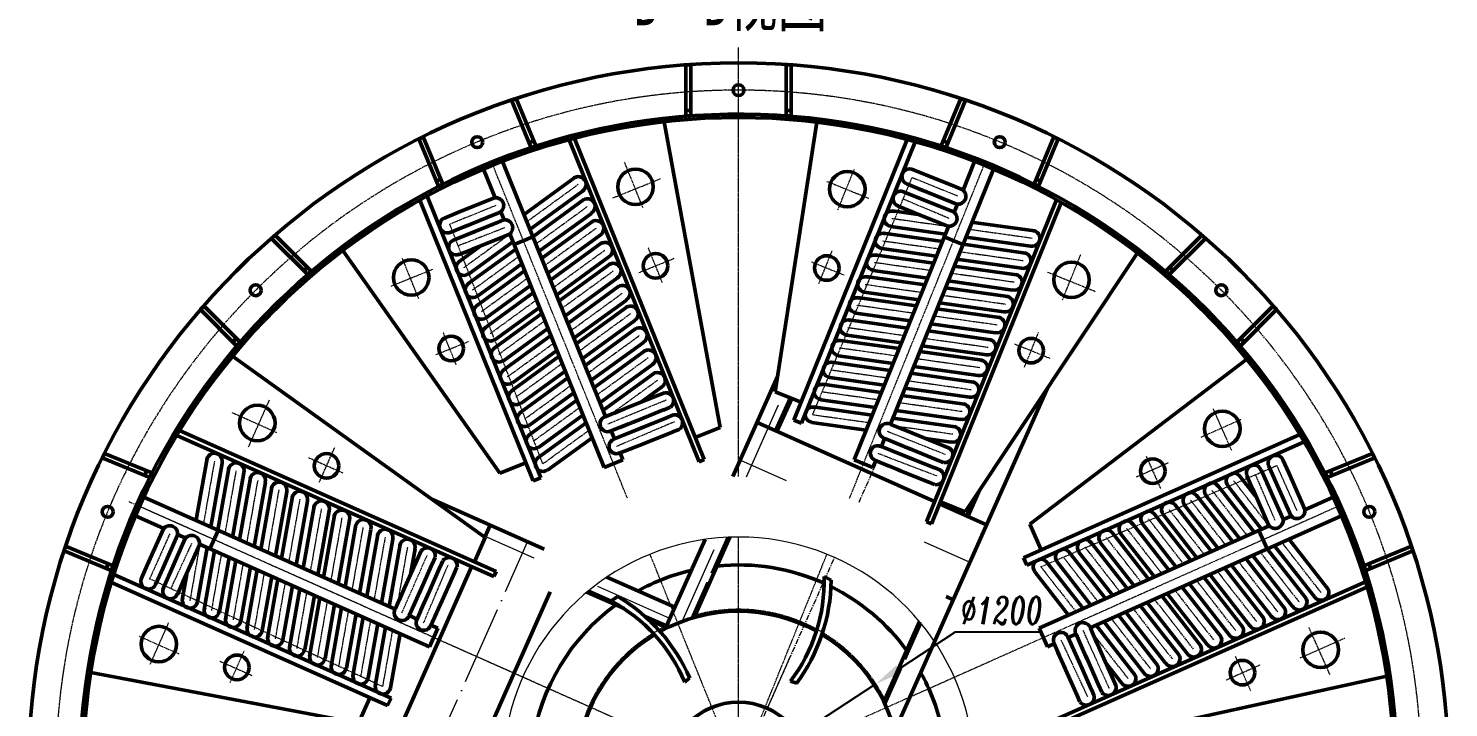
# Model space of a CAD drawing. Header units: millimetres. Extents: x 0 to 16820, y 0 to 23780.
# Drawn here: x 7706 to 12906, y 7476 to 9961 of the extents above; entities that cross this region are included whole.
import ezdxf

# ---------------------------------------------------------------- set-up
doc = ezdxf.new("R2010")
doc.units = ezdxf.units.MM
doc.header["$LTSCALE"] = 4
for name, pattern in [('ACAD_ISO02W100', [15, 12, -3]), ('ACAD_ISO04W100', [30, 24, -3, 0, -3]), ('CENTER', [2, 1.25, -0.25, 0.25, -0.25])]:
    doc.linetypes.add(name, pattern=pattern)
for name, color, linetype, lineweight in [('中心线', 1, 'CENTER', 13), ('尺寸线', 2, 'Continuous', 15), ('点划线', 1, 'ACAD_ISO04W100', 15), ('粗实线', 3, 'Continuous', 50), ('虚线', 4, 'ACAD_ISO02W100', 30)]:
    doc.layers.add(name, color=color, linetype=linetype, lineweight=lineweight)
doc.styles.add('DIM', font='italic.shx', dxfattribs={"width": 0.67})
doc.styles.add('汉字', font='SIMFANG.TTF', dxfattribs={"width": 0.67, "height": 100})
doc.dimstyles.new('机械', dxfattribs={"dimscale": 20, "dimtxt": 5, "dimasz": 5, "dimexe": 2, "dimexo": 0, "dimgap": 1.5, "dimtad": 1, "dimdec": 1, "dimdsep": 46, "dimtxsty": 'DIM', "dimcen": 2.5, "dimadec": 0, "dimazin": 0, "dimtfac": 1, "dimtdec": 1, "dimtmove": 0, "dimatfit": 3, "dimfxl": 0, "dimarcsym": 0})
doc.dimstyles.new('机械$3', dxfattribs={"dimscale": 20, "dimtxt": 5, "dimasz": 5, "dimexe": 2, "dimexo": 0, "dimgap": 1.5, "dimtad": 1, "dimtih": 1, "dimtoh": 1, "dimdec": 1, "dimdsep": 46, "dimtxsty": 'DIM', "dimcen": 2.5, "dimadec": 0, "dimazin": 0, "dimtfac": 1, "dimtdec": 1, "dimtmove": 0, "dimatfit": 3, "dimfxl": 0, "dimarcsym": 0})

# ---------------------------------------------------------------- blocks, each defined once
blk = doc.blocks.new('*D15')
at = {"layer": 'Defpoints', "color": 0, "ltscale": 4}
for p in [(10809.6, 7562.4), (9803.4, 6908.5)]:
    blk.add_point(p, dxfattribs=at)
at = {"layer": '尺寸线', "color": 0, "lineweight": -2, "ltscale": 4}
for p, q in [((11100.4, 7751.4), (10893.4, 7616.9)), ((11411.1, 7751.4), (11100.4, 7751.4)), ((9803.4, 6908.5), (10809.6, 7562.4)), ((9719.5, 6854), (9635.7, 6799.5))]:
    blk.add_line(p, q, dxfattribs=at)
at = {"layer": '尺寸线', "color": 0, "ltscale": 4}
for points in [[(10884.3, 7630.9), (10902.5, 7602.9), (10809.6, 7562.4)], [(9710.5, 6868), (9728.6, 6840), (9803.4, 6908.5)]]:
    blk.add_solid(points, dxfattribs=at)
at = {"layer": '尺寸线', "color": 0, "ltscale": 4, "insert": (11270.7, 7831.4), "char_height": 100, "attachment_point": 5, "style": 'DIM'}
blk.add_mtext('∅1200', dxfattribs=at)
blk = doc.blocks.new('*D16')
at = {"layer": 'Defpoints', "color": 0, "ltscale": 4}
for p in [(10306.5, 9891.2), (10306.5, 7235.5), (10469.6, 6165.4), (11358.6, 5078.4), (10306.5, 4461.4)]:
    blk.add_point(p, dxfattribs=at)
at = {"layer": '尺寸线', "color": 0, "lineweight": -2, "ltscale": 4}
for start, end in [(289.0748, 290.7048), (275.2952, 276.9252)]:
    blk.add_arc((10306.5, 7235.5), 1082.4, start, end, dxfattribs=at)
at = {"layer": '尺寸线', "color": 0, "ltscale": 4}
for points in [[(10682.6, 6238.3), (10695.8, 6207.7), (10781, 6262.6)], [(10407.1, 6141), (10405.6, 6174.3), (10306.5, 6153)]]:
    blk.add_solid(points, dxfattribs=at)
at = {"layer": '尺寸线', "color": 0, "ltscale": 4, "insert": (10550, 6180.8), "char_height": 100, "attachment_point": 5, "rotation": 13, "style": 'DIM'}
blk.add_mtext('26°', dxfattribs=at)

msp = doc.modelspace()

# ---------------------------------------------------------------- linework, layer by layer
at = {"layer": '中心线'}
for p, q in [((10306.48, 8321.2), (10306.48, 9891.2)), ((9956.27, 9306.06), (9889.34, 9471.7)), ((9899.75, 8242.14), (9407.42, 9460.7)), ((10577.91, 8547.95), (10942.14, 9415.07)), ((10670.44, 9297.62), (10730.47, 9446.21)), ((10713.2, 8242.14), (11205.53, 9460.7)), ((11109.96, 9347.27), (10942.14, 9415.07)), ((9719.83, 9390.26), (9531.29, 9253.2)), ((9845.97, 9340.83), (10021.18, 9411.63)), ((10630.37, 9401.65), (10783.69, 9339.7)), ((9417.47, 9312.71), (9249.65, 9244.91)), ((9564.05, 9172.12), (9752.59, 9309.18)), ((11077.32, 9266.11), (10910.3, 9336.26)), ((11074.72, 9236.02), (10867.64, 9265.06)), ((9590, 8368.13), (9249.65, 9244.91)), ((9450.37, 9231.66), (9281.5, 9166.1)), ((9469.4, 9208.21), (9300.26, 9085.25)), ((9784.76, 9229.54), (9596.23, 9092.48)), ((11381.33, 9193.02), (11150.5, 9225.39)), ((10027.51, 9031.64), (9976.33, 9158.31)), ((10834.88, 9183.98), (11041.96, 9154.93)), ((9135.79, 8971.68), (9075.75, 9120.27)), ((9333.03, 9004.16), (9502.16, 9127.12)), ((9628.41, 9012.84), (9816.94, 9149.9)), ((9942.06, 9067.96), (10071.04, 9120.07)), ((10573.68, 9107.19), (10692.93, 9059.01)), ((10601.16, 9028.07), (10649.39, 9147.44)), ((11009.79, 9075.29), (10802.7, 9104.34)), ((11117.74, 9144.31), (11348.57, 9111.93)), ((11492.91, 8968.2), (11559.84, 9133.85)), ((9034.71, 9018.68), (9188.02, 9080.62)), ((9847.95, 9073.16), (9659.41, 8936.1)), ((11316.39, 9032.29), (11085.56, 9064.67)), ((11437.73, 9069.84), (11612.95, 8999.05)), ((9534.34, 9047.48), (9365.2, 8924.53)), ((10770.53, 9024.7), (10977.61, 8995.66)), ((9397.38, 8844.89), (9566.51, 8967.84)), ((9692.17, 8855.01), (9880.71, 8992.07)), ((10946.6, 8918.91), (10739.52, 8947.96)), ((11053.39, 8985.03), (11284.22, 8952.65)), ((9911.13, 8916.77), (9722.59, 8779.71)), ((11253.21, 8875.91), (11022.38, 8908.29)), ((9273.2, 8729.66), (9224.98, 8849.03)), ((9597.52, 8891.1), (9428.38, 8768.14)), ((10706.76, 8866.87), (10913.84, 8837.83)), ((11353.53, 8721.31), (11404.71, 8847.99)), ((9198.48, 8767.48), (9317.72, 8815.66)), ((9461.14, 8687.06), (9630.28, 8810.02)), ((9754.77, 8700.08), (9943.31, 8837.14)), ((10883.42, 8762.53), (10676.34, 8791.57)), ((10989.62, 8827.2), (11220.45, 8794.82)), ((11317.3, 8806.79), (11446.28, 8754.68)), ((9976.07, 8756.05), (9787.53, 8618.99)), ((11190.03, 8719.53), (10959.2, 8751.9)), ((9660.7, 8734.72), (9491.57, 8611.76)), ((10644.16, 8711.94), (10851.24, 8682.89)), ((9523.74, 8532.12), (9692.88, 8655.08)), ((10009.56, 8673.15), (9837.75, 8548.24)), ((10927.02, 8672.26), (11157.85, 8639.89)), ((8512.7, 8430.04), (8589.56, 8602.68)), ((9827.89, 8513.84), (10042.56, 8602.1)), ((10818.48, 8601.81), (10611.4, 8630.85)), ((11125.09, 8558.8), (10894.26, 8591.18)), ((8616.2, 8481.64), (8452.99, 8554.31)), ((9725.64, 8573.99), (9556.5, 8451.04)), ((10577.91, 8547.95), (10784.99, 8518.9)), ((12000.78, 8466.03), (12147.19, 8531.21)), ((12044.23, 8568.69), (12111.49, 8417.63)), ((9590, 8368.13), (9759.13, 8491.09)), ((9859.63, 8432.25), (10072.69, 8523)), ((10850.25, 8487.51), (11065.98, 8401.87)), ((11091.6, 8475.9), (10881.24, 8505.4)), ((8771.38, 8300.5), (8827.96, 8427.59)), ((8387.62, 8377.97), (8347.21, 8148.41)), ((8858.07, 8333.73), (8733.26, 8389.3)), ((10816.4, 8406.77), (11032.7, 8324.05)), ((11763.71, 8320.25), (11881.32, 8372.62)), ((11798.9, 8396.25), (11851.21, 8278.76)), ((8427.11, 8112.84), (8467.52, 8342.4)), ((11413.46, 7991.03), (12277.82, 8361.77)), ((12271.58, 8160.72), (12200.17, 8327.2)), ((12351.44, 8196.42), (12277.82, 8361.77)), ((8545.99, 8307.47), (8505.57, 8077.91)), ((8584.04, 8042.97), (8624.45, 8272.53)), ((12040.13, 8270.05), (12168.92, 8105.3)), ((12248.81, 8140.88), (12120.03, 8305.62)), ((8700.07, 8238.86), (8659.66, 8009.31)), ((12090.45, 8070.37), (11961.67, 8235.11)), ((10306.48, 7235.46), (8113.97, 8211.63)), ((8739.55, 7973.73), (8779.96, 8203.29)), ((8854.15, 8170.26), (8813.74, 7940.7)), ((10306.48, 7235.46), (12498.99, 8211.63)), ((11936.37, 8001.77), (11807.59, 8166.51)), ((11883.2, 8200.17), (12011.99, 8035.43)), ((8224, 8112.15), (8150.38, 7946.8)), ((8892.21, 7905.77), (8932.62, 8135.33)), ((11727.69, 8130.94), (11856.48, 7966.2)), ((8303.97, 8076.7), (8228.03, 7912.23)), ((8333.95, 8073.05), (8297.69, 7867.11)), ((9012.51, 8099.76), (8972.1, 7870.2)), ((9094.19, 8063.39), (9057.37, 7854.19)), ((10306.48, 4543.85), (10306.48, 8100.11)), ((11575.04, 8062.97), (11703.82, 7898.23)), ((11782.29, 7933.17), (11653.5, 8097.91)), ((12439.5, 7896.95), (12295.94, 8080.59)), ((8377.59, 7831.54), (8413.84, 8037.48)), ((9074.17, 7822.6), (9167.28, 8035.2)), ((10306.48, 7235.46), (9982.58, 8037.15)), ((10306.48, 7235.46), (10630.38, 8037.15)), ((11623.93, 7862.66), (11495.14, 8027.4)), ((12281.14, 7826.45), (12137.58, 8010.08)), ((12216.05, 8045.02), (12359.6, 7861.38)), ((8492.31, 8002.55), (8456.06, 7796.61)), ((8534.52, 7761.67), (8570.78, 7967.61)), ((9153.68, 7785.95), (9243.9, 7999.23)), ((11413.46, 7991.03), (11542.24, 7826.29)), ((12059.11, 7975.15), (12202.67, 7791.51)), ((9004.26, 7552.53), (8150.38, 7946.8)), ((8646.39, 7933.94), (8610.14, 7728)), ((11903.6, 7905.91), (12047.16, 7722.28)), ((12127.05, 7757.85), (11983.5, 7941.48)), ((8690.03, 7692.43), (8726.28, 7898.37)), ((8800.47, 7865.34), (8764.22, 7659.4)), ((11972.97, 7689.24), (11829.42, 7872.88)), ((8842.69, 7624.47), (8878.94, 7830.41)), ((11814.61, 7618.74), (11671.05, 7802.37)), ((11750.95, 7837.95), (11894.51, 7654.31)), ((8152.91, 7634.75), (8220.17, 7785.81)), ((8958.83, 7794.84), (8922.58, 7588.9)), ((9004.26, 7552.53), (9040.52, 7758.47)), ((11567.38, 7758.37), (11663.08, 7546.91)), ((11732.93, 7582.37), (11602.1, 7749.72)), ((12394.5, 7769.17), (12471.36, 7596.53)), ((8258.28, 7671.16), (8111.87, 7736.35)), ((11486.95, 7723.81), (11585.08, 7514.04)), ((12363.59, 7657.72), (12526.8, 7730.39)), ((8525.24, 7592.53), (8407.63, 7644.89)), ((8445.22, 7567.82), (8497.53, 7685.31)), ((12125.14, 7663.61), (12181.72, 7536.53)), ((12091.83, 7576.95), (12216.64, 7632.52))]:
    msp.add_line(p, q, dxfattribs=at)
at = {"layer": '中心线', "ltscale": 4}
for p, q in [((10748.09, 8227.33), (10814.97, 8377.55)), ((11449.81, 6726.42), (8075.77, 8228.63)), ((9762.28, 6013.17), (10658.16, 8025.36))]:
    msp.add_line(p, q, dxfattribs=at)
at = {"layer": '中心线'}
for radius, start, end in [(2500, 360, 176.33056), (600, 26.70352, 105.29648), (600, 116.05549, 195.94451)]:
    msp.add_arc((10306.48, 7235.46), radius, start, end, dxfattribs=at)
at = {"layer": '尺寸线', "ltscale": 4}
msp.add_arc((10306.48, 7235.46), 864.65, 296, 244, dxfattribs=at)
at = {"layer": '点划线', "ltscale": 3}
for p, q in [((10335.44, 8320.81), (10468.9, 8620.58)), ((10313.32, 8381.78), (10481.16, 8307.05)), ((9160.16, 7242.3), (9534.35, 8082.76)), ((9558.72, 8022.66), (9365.91, 8108.5)), ((10099.64, 7791.22), (10235.89, 8097.22)), ((10985.94, 8082.31), (11153.78, 8007.58)), ((10055.04, 7801.68), (9782.31, 7923.11)), ((10119.38, 6815.23), (10493.58, 7655.69))]:
    msp.add_line(p, q, dxfattribs=at)
at = {"layer": '粗实线', "ltscale": 4}
for p, q in [((10113.48, 9641.1), (10113.48, 9828.29)), ((10113.48, 9828.29), (10131.48, 9828.29)), ((10131.48, 9641.1), (10131.48, 9829.56)), ((10481.48, 9641.1), (10481.48, 9829.56)), ((10499.48, 9828.29), (10481.48, 9828.29)), ((10499.48, 9641.1), (10499.48, 9828.29)), ((9547.56, 9524.95), (9475.44, 9699.07)), ((9492.56, 9704.78), (9475.93, 9697.89)), ((9564.19, 9531.84), (9492.56, 9704.78)), ((11048.77, 9531.84), (11120.4, 9704.78)), ((11065.4, 9524.95), (11137.52, 9699.07)), ((11120.4, 9704.78), (11137.03, 9697.89)), ((10131.48, 9661.1), (10113.48, 9661.1)), ((10131.48, 9641.1), (10113.48, 9641.1)), ((10481.48, 9661.1), (10499.48, 9661.1)), ((10481.48, 9641.1), (10499.48, 9641.1)), ((9135.94, 9557.06), (9152.57, 9563.95)), ((9207.57, 9384.13), (9135.94, 9557.06)), ((9224.2, 9391.01), (9152.08, 9565.13)), ((9539.9, 9543.43), (9556.53, 9550.32)), ((9547.56, 9524.95), (9564.19, 9531.84)), ((11065.4, 9524.95), (11048.77, 9531.84)), ((11073.05, 9543.43), (11056.42, 9550.32)), ((11388.76, 9391.01), (11460.88, 9565.13)), ((11405.39, 9384.13), (11477.02, 9557.06)), ((11477.02, 9557.06), (11460.39, 9563.95)), ((9216.55, 9409.49), (9199.92, 9402.6)), ((9224.2, 9391.01), (9207.57, 9384.13)), ((11388.76, 9391.01), (11405.39, 9384.13)), ((11396.41, 9409.49), (11413.04, 9402.6)), ((8609.55, 9205.34), (8596.82, 9192.61)), ((8741.9, 9072.98), (8609.55, 9205.34)), ((11871.05, 9072.98), (12003.41, 9205.34)), ((12003.41, 9205.34), (12016.14, 9192.61)), ((8729.18, 9060.25), (8595.91, 9193.51)), ((11883.78, 9060.25), (12017.04, 9193.51)), ((8715.03, 9074.39), (8727.76, 9087.12)), ((8729.18, 9060.25), (8741.9, 9072.98)), ((11883.78, 9060.25), (11871.05, 9072.98)), ((11897.92, 9074.39), (11885.2, 9087.12)), ((8336.6, 8932.39), (8349.33, 8945.12)), ((8481.69, 8812.76), (8348.43, 8946.02)), ((12131.27, 8812.76), (12264.53, 8946.02)), ((12276.36, 8932.39), (12263.63, 8945.12)), ((8468.96, 8800.03), (8336.6, 8932.39)), ((12144, 8800.03), (12276.36, 8932.39)), ((8467.55, 8826.9), (8454.82, 8814.18)), ((8481.69, 8812.76), (8468.96, 8800.03)), ((12131.27, 8812.76), (12144, 8800.03)), ((12145.41, 8826.9), (12158.14, 8814.18)), ((8150.92, 8317.74), (7976.81, 8389.86)), ((7984.88, 8406), (7977.99, 8389.37)), ((8157.81, 8334.37), (7984.88, 8406)), ((12455.15, 8334.37), (12628.08, 8406)), ((12462.03, 8317.74), (12636.15, 8389.86)), ((12628.08, 8406), (12634.97, 8389.37)), ((8132.45, 8325.39), (8139.33, 8342.02)), ((8150.92, 8317.74), (8157.81, 8334.37)), ((12462.03, 8317.74), (12455.15, 8334.37)), ((12480.51, 8325.39), (12473.62, 8342.02)), ((7837.16, 8049.38), (7844.05, 8066.01)), ((8016.98, 7994.38), (7842.87, 8066.5)), ((12595.97, 7994.38), (12770.09, 8066.5)), ((12775.8, 8049.38), (12768.91, 8066.01)), ((8010.1, 7977.75), (7837.16, 8049.38)), ((12602.86, 7977.75), (12775.8, 8049.38)), ((7998.51, 8002.03), (7991.62, 7985.4)), ((8016.98, 7994.38), (8010.1, 7977.75)), ((12595.97, 7994.38), (12602.86, 7977.75)), ((12614.45, 8002.03), (12621.34, 7985.4)), ((10619.64, 7955.01), (10646.06, 7941.81)), ((10619.64, 7955.01), (10646.06, 7941.81)), ((9839.91, 7866.44), (9864.55, 7882.72)), ((9839.91, 7866.44), (9864.55, 7882.72)), ((10109.67, 7568.3), (10127.28, 7585.3)), ((10109.67, 7568.3), (10127.28, 7585.3)), ((10496.33, 7572.32), (10519.85, 7565.57)), ((10496.33, 7572.32), (10519.85, 7565.57))]:
    msp.add_line(p, q, dxfattribs=at)
at = {"layer": '粗实线'}
for p, q in [((10239.34, 8500.56), (10034.19, 9619.96)), ((10440.85, 8631.92), (10592.79, 9618.32)), ((9685.97, 9553.86), (10162.01, 8375.62)), ((10180.69, 8383.17), (9705.62, 9559.03)), ((10509.13, 8527.9), (10923.97, 9554.66)), ((10953.3, 9546.65), (10537.13, 8516.58)), ((9819.13, 8540.77), (9441.95, 9474.34)), ((11171.01, 9474.34), (11128.75, 9369.74)), ((9373.11, 9446.53), (9415.37, 9341.93)), ((9707.13, 9415.76), (9517.65, 9278.1)), ((10862.66, 8512.96), (11239.84, 9446.53)), ((10992.12, 9425.47), (10943.62, 9445.06)), ((11104.98, 9379.87), (10992.12, 9425.47)), ((9542.95, 9226.03), (9735.05, 9365.59)), ((10992.77, 9330.86), (10911.21, 9363.81)), ((10984.26, 9367.46), (10922.22, 9392.53)), ((11083.73, 9327.27), (10970.87, 9372.87)), ((11104.98, 9379.87), (11127.37, 9370.82)), ((9554.45, 8305.93), (9139.61, 9332.7)), ((9166.27, 9347.31), (9582.45, 8317.24)), ((9391.24, 9332.7), (9278.38, 9287.11)), ((9391.24, 9332.7), (9413.63, 9341.75)), ((9739.89, 9334.68), (9553.18, 9199.02)), ((10948.76, 9287.46), (10888.99, 9311.61)), ((11072.21, 9298.76), (10959.35, 9344.36)), ((11470.62, 9334.22), (10994.58, 8155.99)), ((11013.27, 8148.44), (11488.34, 9324.29)), ((11083.73, 9327.27), (11106.12, 9318.23)), ((11107.86, 9318.05), (11095.98, 9288.64)), ((9278.38, 9287.11), (9229.88, 9267.51)), ((9412.49, 9280.11), (9299.63, 9234.51)), ((9412.49, 9280.11), (9434.88, 9289.16)), ((9424.01, 9251.6), (9446.4, 9260.65)), ((9436.26, 9290.24), (9448.14, 9260.83)), ((9573.56, 9143.38), (9767.81, 9284.51)), ((10964.5, 9279.97), (10870.06, 9293.24)), ((11050.96, 9246.17), (10938.1, 9291.77)), ((11072.21, 9298.76), (11094.6, 9289.72)), ((9313.02, 9239.92), (9250.98, 9214.85)), ((9344.57, 9219.5), (9263.01, 9186.55)), ((9424.01, 9251.6), (9311.15, 9206)), ((9445.26, 9199), (9467.65, 9208.05)), ((9469.03, 9209.13), (9814.28, 8354.59)), ((9772.07, 9255.04), (9585.36, 9119.39)), ((9607.36, 9064.92), (9799.99, 9204.87)), ((11075.09, 9236.94), (10729.84, 8382.4)), ((11052.84, 9181.86), (10837.29, 9212.16)), ((10864.32, 9236.49), (11063.57, 9208.49)), ((11050.96, 9246.17), (11073.35, 9237.12)), ((11389.91, 9220.18), (11157.98, 9252.78)), ((9359.59, 9163.26), (9282.43, 9107.2)), ((9343.06, 9157.71), (9283.29, 9133.56)), ((9491.28, 9154.05), (9315.19, 9026.11)), ((9317.72, 9062.39), (9480.5, 9180.65)), ((9445.26, 9199), (9332.4, 9153.41)), ((9484.52, 9170.79), (9553.35, 9198.61)), ((9804.24, 9175.4), (9617.53, 9039.75)), ((10831.56, 9155.4), (11030.83, 9127.39)), ((11059.61, 9198.61), (11128.44, 9170.79)), ((11357.15, 9139.09), (11128.61, 9171.21)), ((11140.01, 9197.74), (11375.14, 9164.7)), ((9433.08, 8333.33), (8857.16, 9148.43)), ((9639.54, 8985.28), (9832.17, 9125.23)), ((11020.66, 9102.22), (10805.12, 9132.52)), ((11104.62, 9117.03), (11342.38, 9083.61)), ((11137, 8192.13), (11767.03, 9139.87)), ((9523.46, 9074.41), (9347.36, 8946.47)), ((9350.49, 8981.3), (9513.29, 9099.58)), ((9835.25, 9098.66), (9648.54, 8963)), ((9670.55, 8908.54), (9863.17, 9048.49)), ((10988.49, 9022.58), (10772.94, 9052.88)), ((10799.38, 9075.76), (10998.66, 9047.76)), ((11324.97, 9059.46), (11096.43, 9091.57)), ((9382.66, 8901.66), (9545.46, 9019.95)), ((9868.01, 9017.57), (9681.3, 8881.92)), ((10767.21, 8996.12), (10966.48, 8968.12)), ((11292.8, 8979.82), (11064.26, 9011.94)), ((11074.43, 9037.11), (11310.21, 9003.97)), ((9555.63, 8994.77), (9379.54, 8866.83)), ((9703.31, 8827.45), (9895.93, 8967.4)), ((10957.48, 8945.84), (10741.94, 8976.13)), ((11042.25, 8957.47), (11278.03, 8924.33)), ((9586.64, 8918.03), (9410.55, 8790.09)), ((9414.84, 8822.02), (9577.64, 8940.31)), ((9898.43, 8942.28), (9711.72, 8806.62)), ((9733.73, 8752.16), (9926.35, 8892.1)), ((10924.72, 8864.76), (10709.18, 8895.05)), ((10736.2, 8919.38), (10935.48, 8891.37)), ((11261.79, 8903.07), (11033.25, 8935.19)), ((9445.84, 8745.28), (9608.65, 8863.56)), ((9930.61, 8862.64), (9743.9, 8726.98)), ((11229.03, 8821.99), (11000.49, 8854.11)), ((11011.25, 8880.73), (11247.02, 8847.59)), ((9619.4, 8836.94), (9443.31, 8709)), ((9765.91, 8672.52), (9958.53, 8812.47)), ((10894.3, 8789.46), (10678.75, 8819.75)), ((10703.44, 8838.29), (10902.72, 8810.29)), ((10978.48, 8799.64), (11214.26, 8766.5)), ((9379.37, 8098.86), (8454.2, 8761.58)), ((9649.82, 8761.65), (9473.73, 8633.71)), ((9478.61, 8664.19), (9641.41, 8782.48)), ((9963.37, 8781.55), (9776.66, 8645.9)), ((10862.12, 8709.82), (10646.58, 8740.11)), ((10673.02, 8763), (10872.29, 8734.99)), ((11198.61, 8746.69), (10970.07, 8778.81)), ((11373.2, 8146.64), (12167.71, 8750.66)), ((9509.03, 8588.9), (9671.83, 8707.18)), ((9798.67, 8591.43), (9991.29, 8731.38)), ((9996.87, 8698.65), (9810.16, 8562.99)), ((11166.43, 8667.05), (10937.89, 8699.17)), ((10948.06, 8724.34), (11183.84, 8691.21)), ((9682, 8682.01), (9505.9, 8554.07)), ((9947.98, 8592.67), (10024.79, 8648.48)), ((10829.36, 8628.73), (10613.82, 8659.03)), ((10640.84, 8683.36), (10840.12, 8655.35)), ((10915.89, 8644.71), (11151.67, 8611.57)), ((9714.76, 8600.92), (9538.67, 8472.98)), ((9541.2, 8509.26), (9704, 8627.54)), ((10013.4, 8619.1), (9900.54, 8573.51)), ((10013.4, 8619.1), (10035.79, 8628.15)), ((10535.68, 8593.6), (10440.85, 8631.92)), ((10608.08, 8602.27), (10807.36, 8574.27)), ((11133.67, 8585.97), (10905.13, 8618.09)), ((9573.96, 8428.17), (9736.77, 8546.46)), ((9876.29, 8563.71), (9821.19, 8541.6)), ((9900.54, 8573.51), (9852.04, 8553.91)), ((10034.65, 8566.51), (9921.79, 8520.91)), ((10046.16, 8538), (9933.31, 8492.4)), ((10031.3, 8564.7), (10056.85, 8575.03)), ((10044.89, 8537.73), (10068.13, 8547.12)), ((10795.87, 8545.83), (10580.32, 8576.12)), ((11100.18, 8503.06), (10871.64, 8535.18)), ((10883.13, 8563.62), (11118.91, 8530.48)), ((9418.73, 7973.68), (8260.17, 8489.5)), ((9748.25, 8518.02), (9572.16, 8390.08)), ((9852.22, 8458.88), (9840.37, 8488.2)), ((9852.22, 8458.87), (9840.39, 8488.17)), ((9904.16, 8513.79), (9840.8, 8488.37)), ((9915.62, 8485.26), (9849.09, 8457.56)), ((9935.18, 8526.32), (9873.13, 8501.25)), ((9966.72, 8505.9), (9885.16, 8472.95)), ((10067.41, 8485.4), (9954.56, 8439.81)), ((10065.42, 8484.7), (10088.65, 8494.09)), ((10148.15, 8463.72), (10239.34, 8500.56)), ((10537.13, 8516.58), (10509.13, 8527.9)), ((10574.59, 8519.37), (10773.86, 8491.36)), ((10919.71, 8489.76), (10864.71, 8512.13)), ((10943.96, 8479.96), (10895.46, 8499.55)), ((11056.81, 8434.36), (10943.96, 8479.96)), ((8249.63, 8472.13), (9410.53, 7955.27)), ((9607.46, 8345.27), (9770.26, 8463.55)), ((9918.59, 8425.28), (9869.33, 8406.62)), ((9965.22, 8444.11), (9905.44, 8419.96)), ((10893.5, 8406), (10826.4, 8432.29)), ((10829.57, 8431.07), (10841.42, 8460.39)), ((10829.57, 8431.06), (10841.41, 8460.36)), ((10905.07, 8434.49), (10841.84, 8460.22)), ((10936.1, 8421.95), (10874.05, 8447.02)), ((11035.56, 8381.77), (10922.71, 8427.36)), ((10991.4, 8460.79), (11085.41, 8447.58)), ((11056.81, 8434.36), (11079.21, 8425.31)), ((11350.05, 8024.39), (12361.72, 8474.81)), ((12377.25, 8448.67), (11362.34, 7996.8)), ((8360.78, 8387.5), (8320.11, 8156.85)), ((9814.28, 8354.59), (9883.12, 8382.4)), ((9883.12, 8382.4), (9872.81, 8407.93)), ((9883.12, 8382.4), (9872.81, 8407.93)), ((10162.01, 8375.62), (10180.69, 8383.17)), ((10729.84, 8382.4), (10798.67, 8354.59)), ((10798.67, 8354.59), (10808.99, 8380.12)), ((10798.67, 8354.59), (10808.99, 8380.12)), ((10853.97, 8360.79), (10805.58, 8381.59)), ((10944.6, 8385.35), (10863.04, 8418.31)), ((11024.04, 8353.26), (10911.19, 8398.85)), ((11031.9, 8382.79), (11057.45, 8372.47)), ((12321, 8334.53), (12299.72, 8382.31)), ((8374.48, 8136.96), (8415.71, 8370.8)), ((8440.67, 8351.93), (8400.6, 8124.65)), ((8453.91, 8098.78), (8495.61, 8335.23)), ((9527.9, 8371.64), (9433.08, 8333.33)), ((10900.6, 8341.95), (10840.82, 8366.1)), ((11002.79, 8300.66), (10889.94, 8346.26)), ((11022.95, 8353.95), (11046.18, 8344.56)), ((12200.06, 8249.06), (12141.34, 8324.21)), ((12193.94, 8265.38), (12167.72, 8324.27)), ((12255.74, 8266.03), (12219.96, 8346.39)), ((12275.05, 8298.26), (12247.83, 8359.4)), ((12370.5, 8223.33), (12321, 8334.53)), ((8519.14, 8316.99), (8479.06, 8089.71)), ((8532.73, 8065.82), (8574.07, 8300.3)), ((8597.61, 8282.05), (8557.53, 8054.77)), ((9582.45, 8317.24), (9554.45, 8305.93)), ((11000.87, 8301.55), (11024.11, 8292.16)), ((12195.45, 8117.12), (12061.44, 8288.64)), ((12097.79, 8287.37), (12221.66, 8128.82)), ((12238.77, 8164.68), (12189.26, 8275.88)), ((12290.59, 8187.75), (12241.08, 8298.95)), ((12318.68, 8200.26), (12269.18, 8311.46)), ((9049.17, 7835.88), (8129.33, 8245.42)), ((8611.2, 8030.88), (8652.54, 8265.36)), ((8673.22, 8248.39), (8633.14, 8021.11)), ((8686.81, 7997.22), (8728.16, 8231.69)), ((11045.81, 8228.98), (11137, 8192.13)), ((12038.52, 8047.25), (11904.51, 8218.77)), ((11939.43, 8216.86), (12063.32, 8058.29)), ((12116.98, 8082.18), (11982.98, 8253.7)), ((12017.89, 8251.8), (12141.79, 8093.22)), ((12370.5, 8223.33), (12380.33, 8201.27)), ((12483.63, 8245.42), (12380.57, 8199.54)), ((8099.13, 8177.6), (8202.2, 8131.71)), ((8753.11, 8212.82), (8713.04, 7985.54)), ((8766.7, 7961.64), (8808.05, 8196.12)), ((8827.3, 8179.79), (8787.23, 7952.51)), ((11593.99, 7768.06), (12513.82, 8177.6)), ((11962.9, 8013.58), (11828.9, 8185.1)), ((11860.96, 8181.93), (11984.85, 8023.35)), ((12238.77, 8164.68), (12248.59, 8142.62)), ((12290.59, 8187.75), (12300.42, 8165.69)), ((12329.64, 8176.86), (12300.66, 8163.96)), ((12318.68, 8200.26), (12328.51, 8178.2)), ((8191.24, 8108.31), (8201.07, 8130.38)), ((8370.81, 8056.64), (8401.01, 8124.46)), ((8840.89, 7928.61), (8882.24, 8163.09)), ((8905.77, 8144.85), (8865.69, 7917.57)), ((8919.36, 7893.68), (8960.7, 8128.16)), ((10994.58, 8155.99), (11013.27, 8148.44)), ((11414.8, 8053.21), (11373.2, 8146.64)), ((12249.72, 8141.28), (11407.75, 7766.41)), ((11808.82, 7944.98), (11674.81, 8116.5)), ((11705.45, 8112.69), (11829.34, 7954.12)), ((11883.01, 7978.01), (11749, 8149.53)), ((11785.35, 8148.26), (11909.24, 7989.69)), ((12211.95, 8124.46), (12242.15, 8056.64)), ((8191.24, 8108.31), (8141.73, 7997.12)), ((8243.06, 8085.24), (8193.56, 7974.04)), ((8271.15, 8072.73), (8221.65, 7961.54)), ((8243.06, 8085.24), (8252.89, 8107.3)), ((8253.13, 8109.04), (8282.1, 8096.14)), ((8271.15, 8072.73), (8280.98, 8094.8)), ((8322.98, 8049.66), (8332.8, 8071.72)), ((8326.14, 7862.8), (8361.08, 8060.95)), ((8333.04, 8073.46), (9175.01, 7698.59)), ((8985.66, 8109.28), (8945.59, 7882)), ((8999.25, 7858.11), (9040.6, 8092.59)), ((9067.35, 8072.91), (9027.27, 7845.63)), ((9339.37, 8009.01), (9379.37, 8098.86)), ((11730.35, 7910.04), (11596.35, 8081.56)), ((11631.26, 8079.66), (11755.16, 7921.09)), ((12269.19, 8067.99), (12415.37, 7880.88)), ((12464.54, 7910.53), (12320.35, 8095.09)), ((8322.98, 8049.66), (8273.47, 7938.46)), ((8387.31, 8049.3), (8349.51, 7834.94)), ((8406.03, 7827.22), (8440.98, 8025.4)), ((8465.78, 8014.36), (8427.98, 7800)), ((9134.49, 8027.18), (9084.98, 7915.98)), ((9105.8, 7962.72), (9122.28, 8056.22)), ((9134.49, 8027.18), (9144.32, 8049.24)), ((9185.16, 8000.48), (9196.37, 8025.66)), ((9213.68, 7990.52), (9223.87, 8013.42)), ((11362.34, 7996.8), (11350.05, 8024.39)), ((11568.78, 7838.1), (11434.77, 8009.63)), ((11472.9, 8009.15), (11596.79, 7850.58)), ((11650.46, 7874.47), (11516.45, 8045.99)), ((11552.8, 8044.72), (11676.69, 7886.15)), ((12306.18, 7840.03), (12164.09, 8021.89)), ((12187.66, 8034.51), (12335.48, 7845.31)), ((12384.64, 7874.96), (12242.56, 8056.82)), ((8019.27, 7962.55), (9034.18, 7510.68)), ((8141.73, 7997.12), (8120.46, 7949.33)), ((8199.43, 7987.24), (8172.21, 7926.1)), ((8236.3, 7994.46), (8200.53, 7914.1)), ((8286.18, 7964.43), (8269.62, 7870.51)), ((8484.5, 7792.29), (8519.44, 7990.47)), ((8544.24, 7979.42), (8506.45, 7765.07)), ((9186.31, 8004.1), (9136.81, 7892.91)), ((9214.4, 7991.6), (9164.9, 7880.4)), ((9266.23, 7968.52), (9216.72, 7857.33)), ((9265.28, 7966.64), (9275.47, 7989.53)), ((9410.53, 7955.27), (9418.73, 7973.68)), ((11391.22, 7972.78), (11515.11, 7814.21)), ((12031.96, 7963.06), (12178.54, 7775.44)), ((12227.71, 7805.09), (12085.62, 7986.95)), ((12110.43, 7997.99), (12257.01, 7810.37)), ((9021.9, 7483.09), (8010.24, 7933.51)), ((8278.14, 7948.97), (8251.92, 7890.07)), ((8562.97, 7757.35), (8597.91, 7955.53)), ((8619.86, 7945.76), (8582.06, 7731.4)), ((8638.58, 7723.69), (8673.52, 7921.86)), ((8699.75, 7910.19), (8661.95, 7695.83)), ((9084.98, 7915.98), (9063.71, 7868.2)), ((9142.68, 7906.1), (9115.46, 7844.97)), ((9179.55, 7913.32), (9143.78, 7832.96)), ((12601.81, 7936.5), (11440.91, 7419.64)), ((11449.11, 7401.22), (12607.66, 7917.05)), ((12072.2, 7735.85), (11930.12, 7917.72)), ((11956.34, 7929.39), (12102.93, 7741.77)), ((12152.1, 7771.42), (12010.01, 7953.29)), ((8718.47, 7688.12), (8753.42, 7886.29)), ((8773.94, 7877.16), (8736.14, 7662.8)), ((8792.66, 7655.09), (8827.61, 7853.26)), ((9074.35, 7892.09), (9050.07, 7837.9)), ((9129.07, 7875.53), (9101.15, 7813.24)), ((9157.14, 7862.97), (9128.52, 7796.84)), ((9221.39, 7867.83), (9195.17, 7808.94)), ((11802.26, 7860.79), (11948.85, 7673.17)), ((11998.01, 7702.82), (11855.93, 7884.69)), ((11876.45, 7893.82), (12023.04, 7706.2)), ((8852.41, 7842.22), (8814.61, 7627.86)), ((8871.13, 7620.15), (8906.07, 7818.33)), ((8932.3, 7806.65), (8894.5, 7592.29)), ((9129.86, 7799.96), (9100.96, 7812.82)), ((9129.86, 7799.96), (9100.99, 7812.81)), ((9200.94, 7821.89), (9178.47, 7774.26)), ((11839.65, 7632.32), (11697.57, 7814.18)), ((11723.79, 7825.86), (11870.38, 7638.23)), ((11919.55, 7667.89), (11777.46, 7849.75)), ((8951.02, 7584.58), (8985.97, 7782.76)), ((9013.98, 7770.28), (8976.19, 7555.92)), ((9175.01, 7698.59), (9205.2, 7766.41)), ((9205.2, 7766.41), (9180.05, 7777.61)), ((9205.2, 7766.41), (9180.06, 7777.61)), ((11407.75, 7766.41), (11437.95, 7698.59)), ((11618.91, 7711.74), (11594.88, 7766.04)), ((11757.97, 7595.95), (11615.88, 7777.81)), ((11643.9, 7790.28), (11790.49, 7602.66)), ((9032.71, 7548.21), (9067.65, 7746.39)), ((11437.95, 7698.59), (11463.1, 7709.79)), ((11437.95, 7698.59), (11463.1, 7709.79)), ((11482.03, 7664.63), (11461.67, 7713.21)), ((11541.87, 7669.7), (11511.87, 7735.22)), ((11513.29, 7732.13), (11542.16, 7744.99)), ((11513.3, 7732.14), (11542.19, 7745)), ((11564.29, 7619.35), (11528.51, 7699.71)), ((11569.99, 7682.15), (11542.38, 7744.59)), ((11583.6, 7651.58), (11556.38, 7712.72)), ((11629.54, 7687.85), (11608.27, 7735.63)), ((11502.49, 7618.69), (11476.26, 7677.59)), ((11599.14, 7541.07), (11549.63, 7652.27)), ((11627.23, 7553.58), (11577.72, 7664.78)), ((11679.05, 7576.65), (11629.54, 7687.85)), ((8915.56, 7418.48), (7935.06, 7604.76)), ((11547.32, 7518), (11497.81, 7629.2)), ((11650.36, 7641.1), (11708.8, 7566.29)), ((11568.47, 7346.71), (12680.03, 7590.8)), ((11598.83, 7542.33), (11609.02, 7519.44)), ((11625.31, 7556.87), (11636.52, 7531.68)), ((11679.05, 7576.65), (11688.88, 7554.59)), ((8957.16, 7511.92), (8915.56, 7418.48)), ((9034.18, 7510.68), (9021.9, 7483.09)), ((11546.55, 7519.97), (11556.74, 7497.08))]:
    msp.add_line(p, q, dxfattribs=at)
at = {"layer": '粗实线', "ltscale": 3}
for p, q in [((10286.26, 8321.01), (10449.4, 8687.41)), ((10878.92, 7390.24), (11436.63, 8642.86)), ((10447.42, 8486.27), (10501.37, 8607.46)), ((10374.33, 8518.81), (11024.26, 8229.45)), ((9595.13, 8055.71), (9184.21, 8238.66)), ((11042.68, 8221.24), (11214.79, 8144.61)), ((11141.71, 8177.15), (11171.46, 8243.98)), ((9377.82, 8099.97), (9397.32, 8143.77)), ((10038.46, 7764.44), (10184.03, 8091.39)), ((10144.5, 7805.91), (10275.23, 8099.54)), ((9023.13, 7303.31), (9329.46, 7991.36)), ((10073.35, 7842.79), (9824.74, 7953.48)), ((9297.19, 7181.29), (9616.74, 7899.02)), ((9887.54, 7837.94), (9751.51, 7898.51)), ((11066.72, 7882.15), (11092.77, 7870.55)), ((10151.7, 7807.9), (10146.43, 7810.25)), ((10040.81, 7769.71), (9976.22, 7798.46)), ((10838.79, 7496.79), (10969.53, 7790.42)), ((10840.72, 7501.13), (10835.45, 7503.48))]:
    msp.add_line(p, q, dxfattribs=at)
at = {"layer": '粗实线', "ltscale": 4}
for centre, radius in [((10306.48, 9735.46), 20), ((9349.77, 9545.16), 20), ((11263.19, 9545.16), 20), ((8538.71, 9003.23), 20), ((12074.25, 9003.23), 20), ((7996.78, 8192.17), 20), ((12616.18, 8192.17), 20), ((10306.48, 7235.46), 260), ((10306.48, 7235.46), 260)]:
    msp.add_circle(centre, radius, dxfattribs=at)
at = {"layer": '粗实线'}
for centre, radius in [((10306.48, 7235.46), 2400), ((9929.42, 9381.48), 65), ((10704.87, 9372.86), 65), ((9108.3, 9049.73), 65), ((10002.92, 9092.42), 45), ((10629.67, 9084.49), 45), ((11526, 9041.11), 65), ((9254.52, 8790.04), 45), ((11378.07, 8782.11), 45), ((8544.49, 8517.25), 65), ((12077.83, 8496.23), 65), ((8798.17, 8360.38), 45), ((11823.4, 8341.03), 45), ((8184.28, 7708.21), 65), ((12438.04, 7687.18), 65), ((8469.86, 7622.98), 45), ((12151.71, 7603.64), 45)]:
    msp.add_circle(centre, radius, dxfattribs=at)
for centre, radius, start, end in [((10306.48, 7235.46), 2600, 360, 180), ((10306.48, 7235.46), 2412, 3.73364, 178.11118), ((9719.83, 9390.26), 28.64, 301.67929, 123.58105), ((10933.38, 9418.89), 28.55, 59.58723, 252.86502), ((10899.53, 9338.15), 27.41, 65.05064, 253.25253), ((11109.96, 9347.27), 29.29, 262.47946, 53.52054), ((9417.47, 9312.71), 29.29, 306.47946, 97.52054), ((9752.59, 9309.18), 28.64, 301.67929, 123.58105), ((9240.7, 9241.57), 28.55, 103.58723, 296.86502), ((9450.37, 9231.66), 29.26, 306.21526, 97.78474), ((9784.76, 9229.54), 28.64, 301.67929, 123.58105), ((10867.64, 9265.06), 27.82, 69.39577, 263.10977), ((11077.32, 9266.11), 29.26, 262.21526, 53.78474), ((10834.88, 9183.98), 27.82, 69.39577, 263.10977), ((11381.33, 9193.02), 28.64, 257.67929, 79.58105), ((9272.43, 9159.98), 27.41, 109.05064, 297.25253), ((9816.94, 9149.9), 28.64, 301.67929, 123.58105), ((9300.26, 9085.25), 27.82, 113.39577, 307.10977), ((9847.95, 9073.16), 28.64, 301.67929, 123.58105), ((10802.7, 9104.34), 27.82, 69.39577, 263.10977), ((11348.57, 9111.93), 28.64, 257.67929, 79.58105), ((10770.53, 9024.7), 27.82, 69.39577, 263.10977), ((11316.39, 9032.29), 28.64, 257.67929, 79.58105), ((9333.03, 9004.16), 27.82, 113.39577, 307.10977), ((9880.71, 8992.07), 28.64, 301.67929, 123.58105), ((9365.2, 8924.53), 27.82, 113.39577, 307.10977), ((9911.13, 8916.77), 28.64, 301.67929, 123.58105), ((10739.52, 8947.96), 27.82, 69.39577, 263.10977), ((11284.22, 8952.65), 28.64, 257.67929, 79.58105), ((10706.76, 8866.87), 27.82, 69.39577, 263.10977), ((11253.21, 8875.91), 28.64, 257.67929, 79.58105), ((9397.38, 8844.89), 27.82, 113.39577, 307.10977), ((9943.31, 8837.14), 28.64, 301.67929, 123.58105), ((9428.38, 8768.14), 27.82, 113.39577, 307.10977), ((10676.34, 8791.57), 27.82, 69.39577, 263.10977), ((11220.45, 8794.82), 28.64, 257.67929, 79.58105), ((9976.07, 8756.05), 28.64, 301.67929, 123.58105), ((10644.16, 8711.94), 27.82, 69.39577, 263.10977), ((11190.03, 8719.53), 28.64, 257.67929, 79.58105), ((9461.14, 8687.06), 27.82, 113.39577, 307.10977), ((10009.56, 8673.15), 28.64, 301.67929, 123.58105), ((9491.57, 8611.76), 27.82, 113.39577, 307.10977), ((10611.4, 8630.85), 27.82, 69.39577, 263.10977), ((11157.85, 8639.89), 28.64, 257.67929, 79.58105), ((10039.62, 8599.11), 29.29, 306.47946, 97.52054), ((11125.09, 8558.8), 28.64, 257.67929, 79.58105), ((9523.74, 8532.12), 27.82, 113.39577, 307.10977), ((9827.89, 8513.84), 28.55, 103.58723, 296.86502), ((10072.52, 8518.06), 29.26, 306.21526, 97.78474), ((10577.91, 8547.95), 27.82, 69.39577, 263.10977), ((9556.5, 8451.04), 27.82, 113.39577, 307.10977), ((10850.25, 8487.51), 28.55, 59.58723, 252.86502), ((11091.6, 8475.9), 28.64, 257.67929, 79.58105), ((9859.63, 8432.25), 27.41, 109.05064, 297.25253), ((10816.4, 8406.77), 27.41, 65.05064, 253.25253), ((11061.79, 8401.76), 29.29, 262.47946, 53.52054), ((8387.62, 8377.97), 28.64, 345.67929, 167.58105), ((9590, 8368.13), 27.82, 113.39577, 307.10977), ((12274.17, 8370.6), 28.55, 15.58723, 208.86502), ((8467.52, 8342.4), 28.64, 345.67929, 167.58105), ((8545.99, 8307.47), 28.64, 345.67929, 167.58105), ((11029.15, 8320.6), 29.26, 262.21526, 53.78474), ((12120.03, 8305.62), 27.82, 25.39577, 219.10977), ((12193.74, 8336.04), 27.41, 21.05064, 209.25253), ((8624.45, 8272.53), 28.64, 345.67929, 167.58105), ((12040.13, 8270.05), 27.82, 25.39577, 219.10977), ((8700.07, 8238.86), 28.64, 345.67929, 167.58105), ((8779.96, 8203.29), 28.64, 345.67929, 167.58105), ((11883.2, 8200.17), 27.82, 25.39577, 219.10977), ((11961.67, 8235.11), 27.82, 25.39577, 219.10977), ((8854.15, 8170.26), 28.64, 345.67929, 167.58105), ((11807.59, 8166.51), 27.82, 25.39577, 219.10977), ((12271.58, 8160.72), 29.26, 218.21526, 9.78474), ((12351.44, 8196.42), 29.29, 218.47946, 9.52054), ((8224, 8112.15), 29.29, 350.47946, 141.52054), ((8932.62, 8135.33), 28.64, 345.67929, 167.58105), ((9012.51, 8099.76), 28.64, 345.67929, 167.58105), ((11653.5, 8097.91), 27.82, 25.39577, 219.10977), ((11727.69, 8130.94), 27.82, 25.39577, 219.10977), ((8303.97, 8076.7), 29.26, 350.21526, 141.78474), ((9094.19, 8063.39), 28.64, 345.67929, 167.58105), ((9167.25, 8031.01), 29.29, 350.47946, 141.52054), ((11575.04, 8062.97), 27.82, 25.39577, 219.10977), ((9247.22, 7995.56), 29.26, 350.21526, 141.78474), ((11413.46, 7991.03), 27.82, 25.39577, 219.10977), ((11495.14, 8027.4), 27.82, 25.39577, 219.10977), ((10306.48, 7235.46), 762.5, 103.10508, 118.89492), ((10306.48, 7235.46), 762.5, 65.73014, 95.8916), ((8146.26, 7938.18), 28.55, 147.58723, 340.86502), ((8225.76, 7901.54), 27.41, 153.05064, 341.25253), ((10306.48, 7235.46), 762.5, 36.1084, 63.61959), ((12439.5, 7896.95), 28.64, 213.67929, 35.58105), ((8297.69, 7867.11), 27.82, 157.39577, 351.10977), ((12359.6, 7861.38), 28.64, 213.67929, 35.58105), ((8377.59, 7831.54), 27.82, 157.39577, 351.10977), ((8456.06, 7796.61), 27.82, 157.39577, 351.10977), ((9074.17, 7822.6), 28.55, 147.58723, 340.86502), ((10306.48, 7235.46), 762.5, 126.1084, 171.7434), ((12202.67, 7791.51), 28.64, 213.67929, 35.58105), ((12281.14, 7826.45), 28.64, 213.67929, 35.58105), ((8534.52, 7761.67), 27.82, 157.39577, 351.10977), ((9153.68, 7785.95), 27.41, 153.05064, 341.25253), ((11486.95, 7723.81), 27.41, 21.05064, 209.25253), ((11567.38, 7758.37), 28.55, 15.58723, 208.86502), ((12127.05, 7757.85), 28.64, 213.67929, 35.58105), ((8610.14, 7728), 27.82, 157.39577, 351.10977), ((8690.03, 7692.43), 27.82, 157.39577, 351.10977), ((11972.97, 7689.24), 28.64, 213.67929, 35.58105), ((12047.16, 7722.28), 28.64, 213.67929, 35.58105), ((8764.22, 7659.4), 27.82, 157.39577, 351.10977), ((11894.51, 7654.31), 28.64, 213.67929, 35.58105), ((8842.69, 7624.47), 27.82, 157.39577, 351.10977), ((8922.58, 7588.9), 27.82, 157.39577, 351.10977), ((10306.48, 7235.46), 762.5, 13.10508, 28.89492), ((11732.93, 7582.37), 28.64, 213.67929, 35.58105), ((11814.61, 7618.74), 28.64, 213.67929, 35.58105), ((9004.26, 7552.53), 27.82, 157.39577, 351.10977), ((11659.99, 7549.74), 29.29, 218.47946, 9.52054), ((11580.13, 7514.04), 29.26, 218.21526, 9.78474)]:
    msp.add_arc(centre, radius, start, end, dxfattribs=at)
at = {"layer": '粗实线', "ltscale": 4}
for centre, radius, start, end in [((10021.55, 7936.51), 598.37, 322.50895, 1.77109), ((10021.55, 7936.51), 598.37, 322.50895, 1.77109), ((9991.35, 7952.14), 654.79, 323.59384, 359.09589), ((9991.35, 7952.14), 654.79, 323.59384, 359.09589), ((9556.88, 7339.23), 598.37, 22.50895, 61.77109), ((9556.88, 7339.23), 598.37, 22.50895, 61.77109), ((9528.25, 7320.89), 654.79, 23.59384, 59.09589), ((9528.25, 7320.89), 654.79, 23.59384, 59.09589), ((10306.48, 7235.46), 593, 61.23719, 118.98107), ((10306.48, 7235.46), 593, 61.23719, 118.98107), ((10306.48, 7235.46), 593, 121.23719, 178.98107), ((10306.48, 7235.46), 593, 1.23719, 58.98107)]:
    msp.add_arc(centre, radius, start, end, dxfattribs=at)
at = {"layer": '虚线', "ltscale": 3}
for p, q in [((10440.11, 8489.53), (10493.95, 8610.46)), ((11149.02, 8173.9), (11197.98, 8283.87)), ((10134.42, 7802.95), (10266.31, 8099.17)), ((9841.24, 7867.31), (9758.39, 7904.2)), ((10044.06, 7777.01), (9957.03, 7815.76)), ((10843.33, 7487.32), (10975.22, 7783.55))]:
    msp.add_line(p, q, dxfattribs=at)

# ---------------------------------------------------------------- texts
at = {"style": '汉字', "width": 0.67}
msp.add_text('B—B视图', height=200, dxfattribs=at).set_placement((9921.27, 9972.92))

# ---------------------------------------------------------------- dimensions: what is measured, and where the dimension line sits
at = {"layer": '尺寸线', "ltscale": 4}
dim = msp.add_angular_dim_2l(base=(10469.58, 6165.4), line1=((10306.48, 7235.46), (11358.57, 5078.35)), line2=((10306.48, 4461.44), (10306.48, 9891.2)), dimstyle='机械', override={"dimtad": 0}, dxfattribs=at)
dim.commit()
dim.dimension.update_dxf_attribs({"geometry": '*D16', "text_midpoint": (10549.97, 6180.79)})
dim = msp.add_diameter_dim_2p(p1=(9803.39, 6908.5), p2=(10809.57, 7562.41), dimstyle='机械$3', dxfattribs=at)
dim.commit()
dim.dimension.update_dxf_attribs({"geometry": '*D15', "text_midpoint": (11270.75, 7751.4), "dimtype": 163})

doc.saveas('drawing.dxf')
